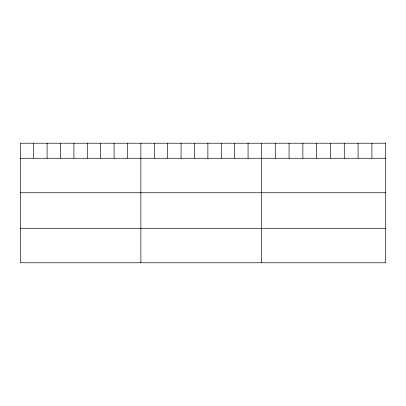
<?xml version="1.0" encoding="UTF-8"?>
<svg xmlns="http://www.w3.org/2000/svg" width="406" height="406" viewBox="0 0 406 406"><rect width="100%" height="100%" fill="white"/><g stroke="black" fill="none" stroke-linecap="round" stroke-linejoin="round"><path stroke-width="0.61" d="M20.3 158.264L385.7 158.264M20.3 192.754L385.7 192.754M20.3 228.284L385.7 228.284M371.896 143.227L371.896 158.264M358.092 143.227L358.092 158.264M344.288 143.227L344.288 158.264M330.484 143.227L330.484 158.264M316.68 143.227L316.68 158.264M302.876 143.227L302.876 158.264M289.072 143.227L289.072 158.264M275.268 143.227L275.268 158.264M261.464 143.227L261.464 262.773M248.066 143.227L248.066 158.264M234.668 143.227L234.668 158.264M221.27 143.227L221.27 158.264M207.872 143.227L207.872 158.264M194.474 143.227L194.474 158.264M181.076 143.227L181.076 158.264M167.678 143.227L167.678 158.264M154.28 143.227L154.28 158.264M140.882 143.227L140.882 262.773M127.484 143.227L127.484 158.264M114.086 143.227L114.086 158.264M100.688 143.227L100.688 158.264M87.29 143.227L87.29 158.264M73.892 143.227L73.892 158.264M60.494 143.227L60.494 158.264M47.096 143.227L47.096 158.264M33.698 143.227L33.698 158.264M385.7 143.227L20.3 143.227L20.3 262.773L385.7 262.773L385.7 143.227"/></g></svg>
